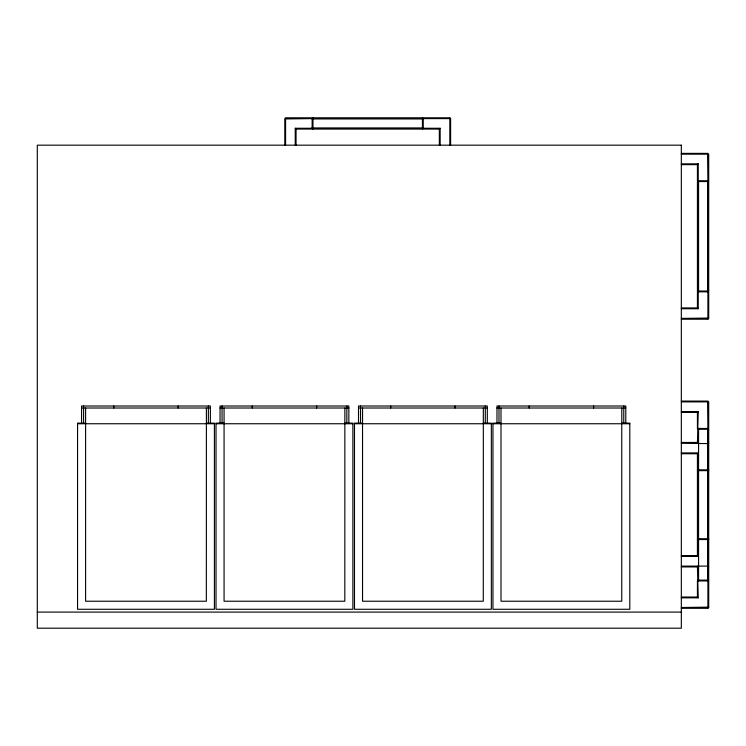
<?xml version="1.0" encoding="UTF-8"?>
<svg xmlns="http://www.w3.org/2000/svg" width="746" height="746" viewBox="0 0 746 746"><rect width="100%" height="100%" fill="white"/><g stroke="black" fill="none" stroke-linecap="round" stroke-linejoin="round"><path stroke-width="1.12" d="M285.587 145.172L285.587 118.94L312.154 118.605L312.956 117.803L422.441 117.803L423.243 118.605L449.484 118.605L449.81 117.803L450.621 118.605L450.621 145.172M698.564 180.746L698.564 291.835M707.562 291.835L707.562 180.746M698.564 428.456L698.564 580.929M698.237 470.642L698.564 469.831M707.562 539.544L707.898 538.743M707.562 580.929L707.562 428.456M295.248 145.172L295.248 128.265L312.154 128.265L312.956 129.077L422.441 129.077L423.243 128.265L440.149 128.265L440.149 145.172M439.347 145.172L439.347 129.077L440.149 128.265M681.331 164.642L697.426 164.642L698.237 163.84L698.237 180.746L697.426 181.548L697.426 291.033L698.237 291.835L698.237 308.741L681.331 308.741M681.331 154.18L707.562 154.18L707.898 180.746L708.7 181.548L708.7 291.033L707.898 291.835L707.898 318.076L681.331 318.402M681.331 319.213L707.898 319.213L708.7 318.402L708.7 291.835L697.426 291.835L697.426 307.939L698.237 308.741M681.331 412.351L697.426 412.351L698.237 411.55L697.426 443.236M698.237 469.831L697.426 470.642L708.7 470.642M707.562 566.111L708.7 566.111L707.898 566.923L707.562 566.111L681.331 566.111M681.331 401.889L707.562 401.889L707.898 428.456L708.7 429.258L708.7 580.127L707.898 580.929L707.898 607.16L681.331 607.496M681.331 608.298L707.898 608.298L708.7 607.496L708.7 580.929L697.426 580.929L697.426 597.033L698.237 597.835L697.426 566.149M312.154 118.94L423.243 118.94M423.243 127.939L312.154 127.939M449.81 145.172L449.81 118.94L450.621 118.605M449.81 117.803L423.243 117.803L423.243 129.077L439.347 129.077M295.248 128.265L296.05 129.077L312.154 129.077L312.154 117.803L285.587 117.803L284.785 118.605L284.785 145.172M681.331 153.378L707.898 153.378L708.7 154.18L708.7 180.746L697.426 180.746L697.426 164.642M681.331 163.84L698.237 163.84M697.426 181.548L708.7 181.548M697.426 291.033L708.7 291.033M681.331 307.939L697.426 307.939M681.331 401.087L707.898 401.087L708.7 401.889L708.7 428.456L697.426 428.456L697.426 412.351M81.575 408.015L210.381 408.015M220.042 408.015L348.848 408.015M358.509 408.015L487.315 408.015M496.976 408.015L625.782 408.015M681.331 411.55L698.237 411.55M85.603 423.131L77.556 423.131L77.556 609.277L214.41 609.277L214.41 423.131L206.353 423.131M224.07 423.131L216.014 423.131L216.014 609.277L352.877 609.277L352.877 423.131L344.82 423.131M362.537 423.131L354.481 423.131L354.481 609.277L491.344 609.277L491.344 423.131L483.287 423.131M501.004 423.131L492.947 423.131L492.947 609.277L629.81 609.277L629.81 423.131L621.754 423.131L621.754 601.229L501.004 601.229L501.004 408.015M77.556 423.747L214.41 423.747M216.014 423.747L352.877 423.747M354.481 423.747L491.344 423.747M492.947 423.747L629.81 423.747M697.426 429.258L708.7 429.258M681.331 442.462L697.501 442.462M681.331 443.264L707.898 443.6M681.331 452.925L698.237 452.925L697.426 453.736L681.331 453.736M697.426 469.831L708.7 469.831M708.7 538.743L697.426 538.743L698.237 539.544M697.426 539.544L708.7 539.544M681.331 555.649L697.426 555.649L698.237 556.451L681.331 556.451M681.331 566.923L697.501 566.923M697.426 580.127L708.7 580.127M681.331 597.033L697.426 597.033M681.331 597.835L698.237 597.835M37.3 612.093L681.331 612.093M707.898 318.076L708.7 318.402M707.898 607.16L708.7 607.496M707.898 442.462L708.7 443.264M707.562 318.402L707.898 319.213M707.562 469.831L707.898 470.642M698.237 538.743L698.564 539.544M707.562 607.496L707.898 608.298M697.426 453.717L697.426 555.667M625.782 423.131L625.782 406.01L496.976 406.01L496.976 423.131M623.768 406.01L623.768 423.131M621.8 408.015L621.8 423.131M593.583 406.01L593.583 408.015M529.175 406.01L529.175 408.015M498.99 406.01L498.99 423.131M487.315 423.131L487.315 406.01L358.509 406.01L358.509 423.131M485.301 406.01L485.301 423.131M483.333 408.015L483.287 601.229L362.537 601.229L362.537 408.015M455.116 406.01L455.116 408.015M422.441 117.803L422.441 129.077M390.708 406.01L390.708 408.015M360.523 406.01L360.523 423.131M348.848 423.131L348.848 406.01L220.042 406.01L220.042 423.131M346.834 406.01L346.834 423.131M344.866 408.015L344.82 601.229L224.07 601.229L224.07 408.015M316.649 406.01L316.649 408.015M312.956 117.803L312.956 129.077M296.05 129.077L296.05 145.172M252.241 406.01L252.241 408.015M222.056 406.01L222.056 423.131M210.381 423.131L210.381 406.01L81.575 406.01L81.575 423.131M208.367 406.01L208.367 423.131M206.4 408.015L206.353 601.229L85.603 601.229L85.603 408.015M178.182 406.01L178.182 408.015M113.774 406.01L113.774 408.015M83.589 406.01L83.589 423.131M681.331 145.172L37.3 145.172L37.3 628.197L681.331 628.197L681.331 145.172"/></g></svg>
